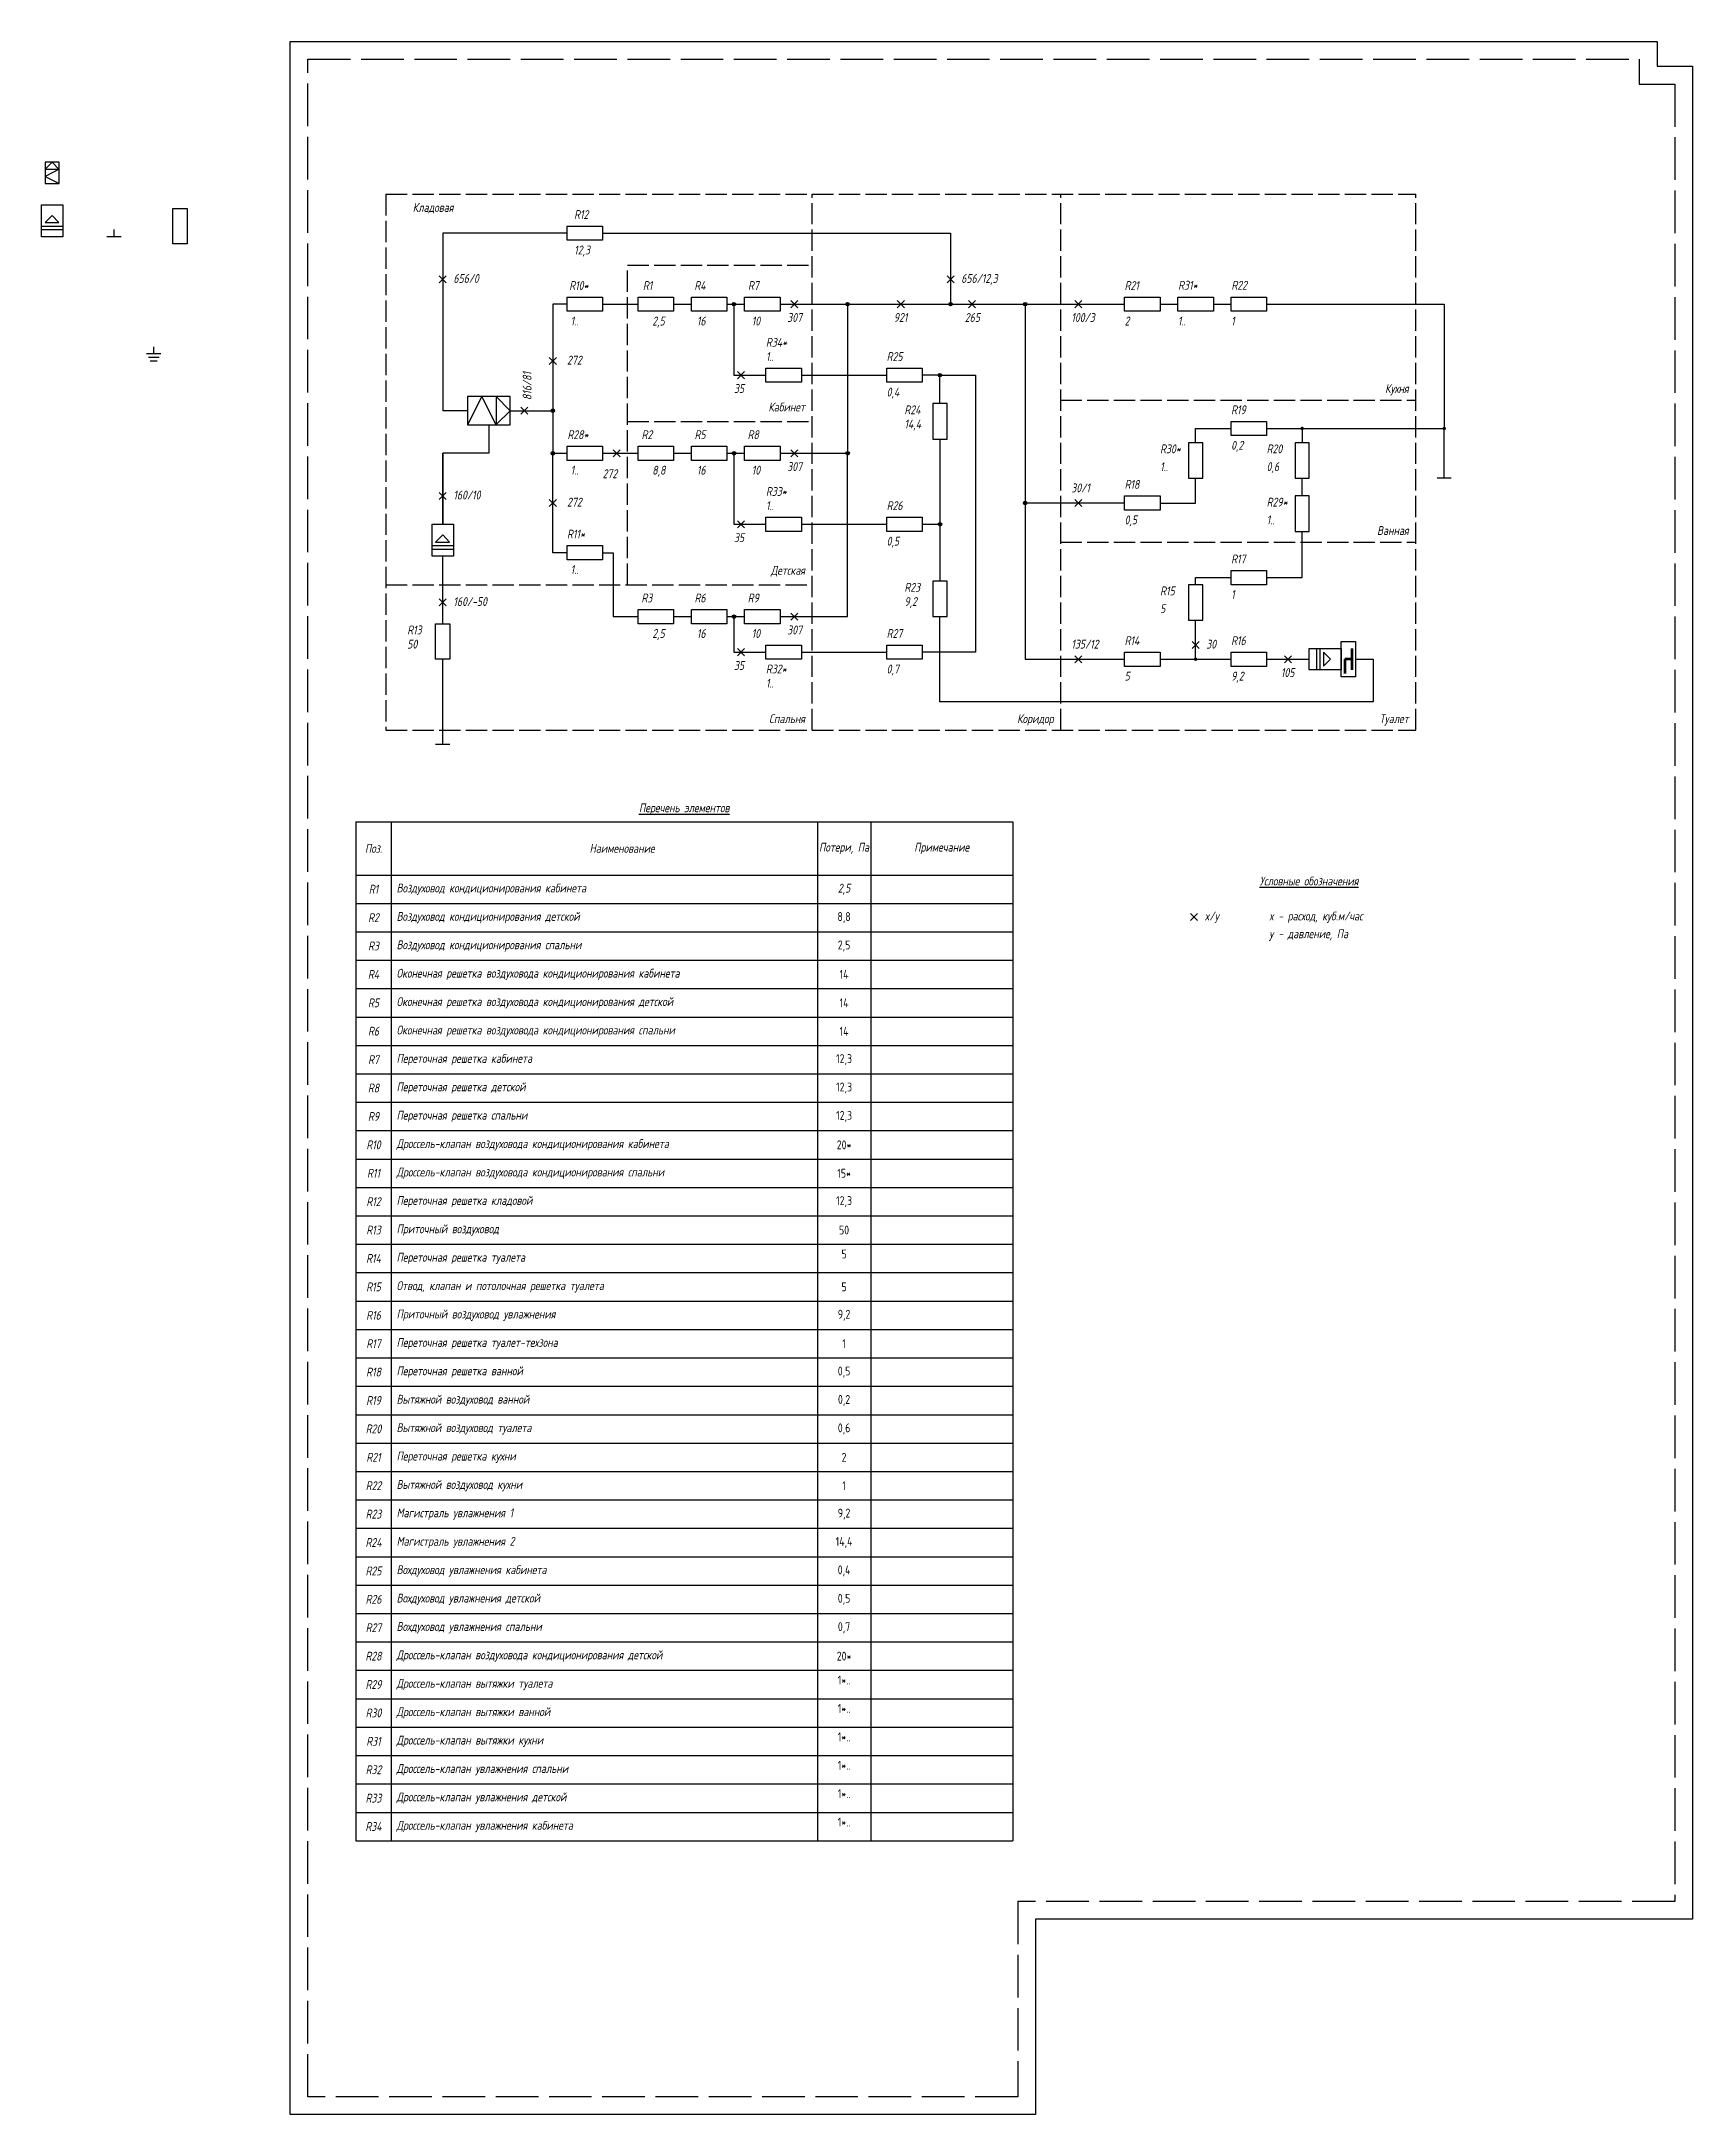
# Model space of a CAD drawing. Header units: millimetres. Extents: x 580 to 1045, y -240 to 344.
import ezdxf
from ezdxf.enums import TextEntityAlignment as Align

# ---------------------------------------------------------------- set-up
doc = ezdxf.new("R2010")
doc.units = ezdxf.units.MM
doc.linetypes.add('ACAD_ISO02W100', pattern=[15, 12, -3])
doc.layers.add('noprint', color=2, linetype='Continuous', plot=False)
doc.styles.add('GOST typeA', font='GOST_A.TTF')
doc.styles.add('ГОСТ-ISOCPEUR', font='isocpeui.ttf', dxfattribs={"width": 0.8})

# ---------------------------------------------------------------- blocks, each defined once
blk = doc.blocks.new('земля')
for p, q in [((2, 0), (-2, 0)), ((0, 0), (0, 2)), ((1.5, -1), (-1.5, -1)), ((1, -2), (-1, -2))]:
    blk.add_line(p, q)
blk = doc.blocks.new('*T15')
at = {"color": 0, "linetype": 'ByBlock', "lineweight": -2}
for p, q in [((0, 0), (185, 0)), ((0, 0), (0, -272)), ((10, 0), (10, -272)), ((130, 0), (130, -272)), ((145, 0), (145, -272)), ((185, 0), (185, -272)), ((0, -8), (185, -8)), ((0, -16), (185, -16)), ((0, -24), (185, -24)), ((0, -32), (185, -32)), ((0, -40), (185, -40)), ((0, -48), (185, -48)), ((0, -56), (185, -56)), ((0, -64), (185, -64)), ((0, -72), (185, -72)), ((0, -80), (185, -80)), ((0, -88), (185, -88)), ((0, -96), (185, -96)), ((0, -104), (185, -104)), ((0, -112), (185, -112)), ((0, -120), (185, -120)), ((0, -128), (185, -128)), ((0, -136), (185, -136)), ((0, -144), (185, -144)), ((0, -152), (185, -152)), ((0, -160), (185, -160)), ((0, -168), (185, -168)), ((0, -176), (185, -176)), ((0, -184), (185, -184)), ((0, -192), (185, -192)), ((0, -200), (185, -200)), ((0, -208), (185, -208)), ((0, -216), (185, -216)), ((0, -224), (185, -224)), ((0, -232), (185, -232)), ((0, -240), (185, -240)), ((0, -248), (185, -248)), ((0, -256), (185, -256)), ((0, -264), (185, -264)), ((0, -272), (185, -272))]:
    blk.add_line(p, q, dxfattribs=at)
at = {"color": 0, "char_height": 2.5}
for s, insert, width, attachment_point, style in [('{R1}', (5, -4), 7, 5, 'ГОСТ-ISOCPEUR'), ('{Воздуховод кондиционирования кабинета}', (11.5, -4), 117, 4, 'ГОСТ-ISOCPEUR'), ('{2,5}', (137.5, -4), 12, 5, 'ГОСТ-ISOCPEUR'), ('{R2}', (5, -12), 7, 5, 'ГОСТ-ISOCPEUR'), ('{Воздуховод кондиционирования детской}', (11.5, -12), 117, 4, 'ГОСТ-ISOCPEUR'), ('{8,8}', (137.5, -12), 12, 5, 'GOST typeA'), ('{R3}', (5, -20), 7, 5, 'ГОСТ-ISOCPEUR'), ('{Воздуховод кондиционирования спальни}', (11.5, -20), 117, 4, 'ГОСТ-ISOCPEUR'), ('{2,5}', (137.5, -20), 12, 5, 'GOST typeA'), ('{R4}', (5, -28), 7, 5, 'ГОСТ-ISOCPEUR'), ('{Оконечная решетка воздуховода кондиционирования кабинета}', (11.5, -28), 117, 4, 'ГОСТ-ISOCPEUR'), ('{14}', (137.5, -28), 12, 5, 'GOST typeA'), ('{R5}', (5, -36), 7, 5, 'ГОСТ-ISOCPEUR'), ('{Оконечная решетка воздуховода кондиционирования детской}', (11.5, -36), 117, 4, 'ГОСТ-ISOCPEUR'), ('{14}', (137.5, -36), 12, 5, 'GOST typeA'), ('{R6}', (5, -44), 7, 5, 'ГОСТ-ISOCPEUR'), ('{Оконечная решетка воздуховода кондиционирования спальни}', (11.5, -44), 117, 4, 'ГОСТ-ISOCPEUR'), ('{14}', (137.5, -44), 12, 5, 'GOST typeA'), ('{R7}', (5, -52), 7, 5, 'ГОСТ-ISOCPEUR'), ('{Переточная решетка кабинета}', (11.5, -52), 117, 4, 'ГОСТ-ISOCPEUR'), ('{12,3}', (137.5, -52), 12, 5, 'GOST typeA'), ('{R8}', (5, -60), 7, 5, 'ГОСТ-ISOCPEUR'), ('{Переточная решетка детской}', (11.5, -60), 117, 4, 'ГОСТ-ISOCPEUR'), ('{12,3}', (137.5, -60), 12, 5, 'GOST typeA'), ('{R9}', (5, -68), 7, 5, 'ГОСТ-ISOCPEUR'), ('{Переточная решетка спальни}', (11.5, -68), 117, 4, 'ГОСТ-ISOCPEUR'), ('{12,3}', (137.5, -68), 12, 5, 'GOST typeA'), ('{R10}', (5, -76), 7, 5, 'ГОСТ-ISOCPEUR'), ('{Дроссель-клапан воздуховода кондиционирования кабинета}', (11.5, -76), 117, 4, 'ГОСТ-ISOCPEUR'), ('{20*}', (137.5, -76), 12, 5, 'GOST typeA'), ('{R11}', (5, -84), 7, 5, 'ГОСТ-ISOCPEUR'), ('{Дроссель-клапан воздуховода кондиционирования спальни}', (11.5, -84), 117, 4, 'ГОСТ-ISOCPEUR'), ('{15*}', (137.5, -84), 12, 5, 'GOST typeA'), ('{R12}', (5, -92), 7, 5, 'ГОСТ-ISOCPEUR'), ('{Переточная решетка кладовой}', (11.5, -92), 117, 4, 'ГОСТ-ISOCPEUR'), ('{12,3}', (137.5, -92), 12, 5, 'GOST typeA'), ('{R13}', (5, -100), 7, 5, 'ГОСТ-ISOCPEUR'), ('{Приточный воздуховод}', (11.5, -100), 117, 4, 'ГОСТ-ISOCPEUR'), ('{50}', (137.5, -100), 12, 5, 'GOST typeA'), ('{R14}', (5, -108), 7, 5, 'ГОСТ-ISOCPEUR'), ('{Переточная решетка туалета}', (11.5, -108), 117, 4, 'ГОСТ-ISOCPEUR'), ('{5}', (137.5, -105.5), 12, 2, 'GOST typeA'), ('{R15}', (5, -116), 7, 5, 'ГОСТ-ISOCPEUR'), ('{Отвод, клапан и потолочная решетка туалета}', (11.5, -116), 117, 4, 'ГОСТ-ISOCPEUR'), ('{5}', (137.5, -116), 12, 5, 'GOST typeA'), ('{Приточный воздуховод увлажнения}', (11.5, -124), 117, 4, 'ГОСТ-ISOCPEUR'), ('{9,2}', (137.5, -124), 12, 5, 'GOST typeA'), ('{R16}', (5, -124), 7, 5, 'ГОСТ-ISOCPEUR'), ('{R17}', (5, -132), 7, 5, 'ГОСТ-ISOCPEUR'), ('{Переточная решетка туалет-техзона}', (11.5, -132), 117, 4, 'ГОСТ-ISOCPEUR'), ('{1}', (137.5, -132), 12, 5, 'GOST typeA'), ('{R18}', (5, -140), 7, 5, 'ГОСТ-ISOCPEUR'), ('{Переточная решетка ванной}', (11.5, -140), 117, 4, 'ГОСТ-ISOCPEUR'), ('{0,5}', (137.5, -140), 12, 5, 'GOST typeA'), ('{R19}', (5, -148), 7, 5, 'ГОСТ-ISOCPEUR'), ('{Вытяжной воздуховод ванной}', (11.5, -148), 117, 4, 'ГОСТ-ISOCPEUR'), ('{0,2}', (137.5, -148), 12, 5, 'GOST typeA'), ('{R20}', (5, -156), 7, 5, 'ГОСТ-ISOCPEUR'), ('{Вытяжной воздуховод туалета}', (11.5, -156), 117, 4, 'ГОСТ-ISOCPEUR'), ('{0,6}', (137.5, -156), 12, 5, 'GOST typeA'), ('{R21}', (5, -164), 7, 5, 'ГОСТ-ISOCPEUR'), ('{Переточная решетка кухни}', (11.5, -164), 117, 4, 'ГОСТ-ISOCPEUR'), ('{2}', (137.5, -164), 12, 5, 'GOST typeA'), ('{R22}', (5, -172), 7, 5, 'ГОСТ-ISOCPEUR'), ('{Вытяжной воздуховод кухни}', (11.5, -172), 117, 4, 'ГОСТ-ISOCPEUR'), ('{1}', (137.5, -172), 12, 5, 'GOST typeA'), ('{R23}', (5, -180), 7, 5, 'ГОСТ-ISOCPEUR'), ('{Магистраль увлажнения 1}', (11.5, -180), 117, 4, 'ГОСТ-ISOCPEUR'), ('{9,2}', (137.5, -180), 12, 5, 'GOST typeA'), ('{R24}', (5, -188), 7, 5, 'ГОСТ-ISOCPEUR'), ('{Магистраль увлажнения 2}', (11.5, -188), 117, 4, 'ГОСТ-ISOCPEUR'), ('{14,4}', (137.5, -188), 12, 5, 'GOST typeA'), ('{R25}', (5, -196), 7, 5, 'ГОСТ-ISOCPEUR'), ('{Вохдуховод увлажнения кабинета}', (11.5, -196), 117, 4, 'ГОСТ-ISOCPEUR'), ('{0,4}', (137.5, -196), 12, 5, 'GOST typeA'), ('{R26}', (5, -204), 7, 5, 'ГОСТ-ISOCPEUR'), ('{Вохдуховод увлажнения детской}', (11.5, -204), 117, 4, 'ГОСТ-ISOCPEUR'), ('{0,5}', (137.5, -204), 12, 5, 'GOST typeA'), ('{R27}', (5, -212), 7, 5, 'ГОСТ-ISOCPEUR'), ('{Вохдуховод увлажнения спальни}', (11.5, -212), 117, 4, 'ГОСТ-ISOCPEUR'), ('{0,7}', (137.5, -212), 12, 5, 'GOST typeA'), ('{R28}', (5, -220), 7, 5, 'ГОСТ-ISOCPEUR'), ('{Дроссель-клапан воздуховода кондиционирования детской}', (11.5, -220), 117, 4, 'ГОСТ-ISOCPEUR'), ('{20*}', (137.5, -220), 12, 5, 'GOST typeA'), ('{R29}', (5, -228), 7, 5, 'ГОСТ-ISOCPEUR'), ('{Дроссель-клапан вытяжки туалета}', (11.5, -228), 117, 4, 'ГОСТ-ISOCPEUR'), ('{1*..}', (137.5, -225.5), 12, 2, 'GOST typeA'), ('{1*..}', (137.5, -233.5), 12, 2, 'GOST typeA'), ('{R30}', (5, -236), 7, 5, 'ГОСТ-ISOCPEUR'), ('{Дроссель-клапан вытяжки ванной}', (11.5, -236), 117, 4, 'ГОСТ-ISOCPEUR'), ('{R31}', (5, -244), 7, 5, 'ГОСТ-ISOCPEUR'), ('{Дроссель-клапан вытяжки кухни}', (11.5, -244), 117, 4, 'ГОСТ-ISOCPEUR'), ('{1*..}', (137.5, -241.5), 12, 2, 'GOST typeA'), ('{R32}', (5, -252), 7, 5, 'ГОСТ-ISOCPEUR'), ('{Дроссель-клапан увлажнения спальни}', (11.5, -252), 117, 4, 'ГОСТ-ISOCPEUR'), ('{1*..}', (137.5, -249.5), 12, 2, 'GOST typeA'), ('{R33}', (5, -260), 7, 5, 'ГОСТ-ISOCPEUR'), ('{Дроссель-клапан увлажнения детской}', (11.5, -260), 117, 4, 'ГОСТ-ISOCPEUR'), ('{1*..}', (137.5, -257.5), 12, 2, 'GOST typeA'), ('{R34}', (5, -268), 7, 5, 'ГОСТ-ISOCPEUR'), ('{Дроссель-клапан увлажнения кабинета}', (11.5, -268), 117, 4, 'ГОСТ-ISOCPEUR'), ('{1*..}', (137.5, -265.5), 12, 2, 'GOST typeA')]:
    blk.add_mtext(s, dxfattribs=dict(at, insert=insert, width=width, attachment_point=attachment_point, style=style))
blk = doc.blocks.new('шапка перечня воздуховодов')
at = {"ltscale": 100}
for p, q in [((0, 15), (185, 15)), ((0, 15), (0, 0)), ((10, 15), (10, 0)), ((130, 15), (130, 0)), ((145, 15), (145, 0)), ((185, 15), (185, 0)), ((0, 0), (185, 0))]:
    blk.add_line(p, q, dxfattribs=at)
at = {"ltscale": 100, "char_height": 2.5, "style": 'ГОСТ-ISOCPEUR'}
for s, insert, width, attachment_point in [('\\pxsm1,qc;{\\LПеречень элементов}', (92.5, 17), 108, 8), ('{\\pxsm1,qc;Поз.}', (5, 7.5), 10, 5), ('\\pxsm1,qc;Наименование', (75, 7.5), 108, 5), ('{\\pxsm1,qc;Потери, Па}', (137.5, 7.5), 13.6466, 5), ('\\pxsm1,qc;Примечание', (165, 7.5), 40, 5)]:
    blk.add_mtext(s, dxfattribs=dict(at, insert=insert, width=width, attachment_point=attachment_point))

msp = doc.modelspace()

# ---------------------------------------------------------------- hatches: boundary and pattern name
h = msp.add_hatch(color=256)
h.dxf.hatch_style = 1
edge = h.paths.add_edge_path()
edge.add_arc((775, 270), 0.5, 0, 360)
h = msp.add_hatch(color=256)
h.dxf.hatch_style = 1
edge = h.paths.add_edge_path()
edge.add_arc((807, 270), 0.5, 0, 360)
h = msp.add_hatch(color=256)
h.dxf.hatch_style = 1
edge = h.paths.add_edge_path()
edge.add_arc((836, 270), 0.5, 0, 360)
h = msp.add_hatch(color=256)
h.dxf.hatch_style = 1
edge = h.paths.add_edge_path()
edge.add_arc((857, 270), 0.5, 0, 360)
h = msp.add_hatch(color=256)
h.dxf.hatch_style = 1
edge = h.paths.add_edge_path()
edge.add_arc((833, 250), 0.5, 0, 360)
h = msp.add_hatch(color=256)
h.dxf.hatch_style = 1
edge = h.paths.add_edge_path()
edge.add_arc((724, 240), 0.5, 0, 360)
h = msp.add_hatch(color=256)
h.dxf.hatch_style = 1
edge = h.paths.add_edge_path()
edge.add_arc((935, 235), 0.5, 0, 360)
h = msp.add_hatch(color=256)
h.dxf.hatch_style = 1
edge = h.paths.add_edge_path()
edge.add_arc((975, 235), 0.5, 0, 360)
h = msp.add_hatch(color=256)
h.dxf.hatch_style = 1
edge = h.paths.add_edge_path()
edge.add_arc((724, 228), 0.5, 0, 360)
h = msp.add_hatch(color=256)
h.dxf.hatch_style = 1
edge = h.paths.add_edge_path()
edge.add_arc((775, 228), 0.5, 0, 360)
h = msp.add_hatch(color=256)
h.dxf.hatch_style = 1
edge = h.paths.add_edge_path()
edge.add_arc((807, 228), 0.5, 0, 360)
h = msp.add_hatch(color=256)
h.dxf.hatch_style = 1
edge = h.paths.add_edge_path()
edge.add_arc((857, 214), 0.5, 0, 360)
h = msp.add_hatch(color=256)
h.dxf.hatch_style = 1
edge = h.paths.add_edge_path()
edge.add_arc((833, 208), 0.5, 0, 360)
h = msp.add_hatch(color=256)
h.dxf.hatch_style = 1
edge = h.paths.add_edge_path()
edge.add_arc((775, 182), 0.5, 0, 360)
h = msp.add_hatch(color=256)
h.dxf.hatch_style = 1
edge = h.paths.add_edge_path()
edge.add_arc((905, 170), 0.5, 0, 360)

# ---------------------------------------------------------------- linework, layer by layer
at = {"linetype": 'ACAD_ISO02W100', "ltscale": 0.5}
for p, q in [((677, 301), (677, 150)), ((677, 301), (967, 301)), ((797, 150), (797, 301)), ((867, 150), (867, 301)), ((967, 150), (967, 301)), ((745, 191), (745, 281)), ((745, 281), (797, 281)), ((867, 243), (967, 243)), ((745, 237), (797, 237)), ((867, 203), (967, 203)), ((677, 191), (797, 191)), ((677, 150), (967, 150))]:
    msp.add_line(p, q, dxfattribs=at)
for p, q in [((580, 292), (586, 292)), ((580, 291), (586, 291)), ((602.44, 289), (598.44, 289)), ((600.44, 289), (600.44, 291)), ((692, 278), (694, 276)), ((694, 278), (692, 276)), ((835, 278), (837, 276)), ((837, 278), (835, 276)), ((738, 270), (748, 270)), ((758, 270), (763, 270)), ((773, 270), (778, 270)), ((791, 271), (793, 269)), ((793, 271), (791, 269)), ((821, 271), (823, 269)), ((823, 271), (821, 269)), ((841, 271), (843, 269)), ((843, 271), (841, 269)), ((871, 271), (873, 269)), ((873, 271), (871, 269)), ((895, 270), (900, 270)), ((725, 255), (723, 253)), ((723, 255), (725, 253)), ((776, 251), (778, 249)), ((778, 251), (776, 249)), ((700, 240), (693, 240)), ((712, 240), (724, 240)), ((715, 241), (717, 239)), ((717, 241), (715, 239)), ((935, 235), (975, 235)), ((975, 221), (975, 235)), ((693, 208), (693, 228)), ((741, 229), (743, 227)), ((743, 229), (741, 227)), ((758, 228), (763, 228)), ((773, 228), (778, 228)), ((788, 228), (807, 228)), ((791, 229), (793, 227)), ((793, 229), (791, 227)), ((833, 232), (833, 192)), ((692, 217), (694, 215)), ((694, 217), (692, 215)), ((977, 221), (973, 221)), ((725, 215), (723, 213)), ((723, 215), (725, 213)), ((871, 215), (873, 213)), ((873, 215), (871, 213)), ((776, 209), (778, 207)), ((778, 209), (776, 207)), ((828, 208), (833, 208)), ((690, 202), (696, 202)), ((690, 201), (696, 201)), ((693, 180), (693, 199)), ((692, 187), (694, 185)), ((694, 187), (692, 185)), ((741, 182), (748, 182)), ((758, 182), (763, 182)), ((773, 182), (778, 182)), ((791, 183), (793, 181)), ((793, 183), (791, 181)), ((905, 170), (905, 181)), ((693, 146), (693, 170)), ((776, 173), (778, 171)), ((778, 173), (776, 171)), ((871, 171), (873, 169)), ((873, 171), (871, 169)), ((895, 170), (915, 170)), ((904, 173), (906, 175)), ((906, 173), (904, 175)), ((925, 170), (937, 170)), ((930, 171), (932, 169)), ((932, 171), (930, 169)), ((939, 173), (939, 167)), ((940, 173), (940, 167)), ((695, 146), (691, 146)), ((903.51, 98.43), (905.51, 96.43)), ((905.51, 98.43), (903.51, 96.43))]:
    msp.add_line(p, q)
at = {"lineweight": 70}
for p, q in [((949, 170), (947, 170)), ((947, 170), (947, 166)), ((949, 173), (949, 167))]:
    msp.add_line(p, q, dxfattribs=at)
for points in [[(581, 308), (584.93, 308), (583, 310)], [(581, 310), (581, 304), (585, 304), (585, 310)], [(580, 289), (580, 298), (586, 298), (586, 289)], [(581, 293), (584.93, 293), (583, 295)], [(712, 244), (700, 244), (700, 236), (712, 236)], [(708, 244), (708, 236.15), (712, 240)], [(690, 199), (690, 208), (696, 208), (696, 199)], [(691, 203), (694.93, 203), (693, 205)], [(937, 173), (946, 173), (946, 167), (937, 167)], [(941, 172), (941, 168.07), (943, 170)], [(946, 165), (946, 175), (950, 175), (950, 165)]]:
    msp.add_lwpolyline(points, close=True)
for points in [[(585, 308), (581, 306), (585, 304)], [(728, 290), (693, 290), (693, 240)], [(738, 290), (836, 290), (836, 270)], [(728, 270), (724, 270), (724, 228)], [(775, 270), (775, 250), (784, 250)], [(788, 270), (807, 270), (807, 228)], [(807, 270), (857, 270), (857, 170), (885, 170)], [(857, 270), (885, 270)], [(910, 270), (915, 270)], [(925, 270), (975, 270), (975, 235)], [(794, 250), (818, 250)], [(833, 242), (833, 250), (828, 250)], [(833, 250), (843, 250), (843, 172), (828, 172)], [(708, 236), (704, 244), (700, 236)], [(905, 231), (905, 235), (915, 235)], [(925, 235), (935, 235), (935, 231)], [(724, 228), (728, 228)], [(728, 200), (724, 200), (724, 228)], [(738, 228), (748, 228)], [(775, 228), (775, 208), (784, 208)], [(788, 182), (807, 182), (807, 228)], [(895, 214), (905, 214), (905, 221)], [(935, 216), (935, 221)], [(885, 214), (857, 214)], [(794, 208), (818, 208)], [(925, 193), (935, 193), (935, 206)], [(738, 200), (741, 200), (741, 182)], [(905, 191), (905, 193), (915, 193)], [(775, 182), (775, 172), (784, 172)], [(950, 170), (955, 170), (955, 158), (833, 158), (833, 182)], [(794, 172), (818, 172)]]:
    msp.add_lwpolyline(points)
at = {"color": 0}
for points in [[(621, 297), (621, 287), (617, 287), (617, 297)], [(728, 292), (738, 292), (738, 288), (728, 288)], [(728, 272), (738, 272), (738, 268), (728, 268)], [(748, 272), (758, 272), (758, 268), (748, 268)], [(763, 272), (773, 272), (773, 268), (763, 268)], [(778, 272), (788, 272), (788, 268), (778, 268)], [(885, 272), (895, 272), (895, 268), (885, 268)], [(900, 272), (910, 272), (910, 268), (900, 268)], [(915, 272), (925, 272), (925, 268), (915, 268)], [(784, 252), (794, 252), (794, 248), (784, 248)], [(818, 252), (828, 252), (828, 248), (818, 248)], [(835, 232), (835, 242), (831, 242), (831, 232)], [(915, 237), (925, 237), (925, 233), (915, 233)], [(728, 230), (738, 230), (738, 226), (728, 226)], [(748, 230), (758, 230), (758, 226), (748, 226)], [(763, 230), (773, 230), (773, 226), (763, 226)], [(778, 230), (788, 230), (788, 226), (778, 226)], [(907, 221), (907, 231), (903, 231), (903, 221)], [(937, 221), (937, 231), (933, 231), (933, 221)], [(885, 216), (895, 216), (895, 212), (885, 212)], [(937, 206), (937, 216), (933, 216), (933, 206)], [(784, 210), (794, 210), (794, 206), (784, 206)], [(818, 210), (828, 210), (828, 206), (818, 206)], [(728, 202), (738, 202), (738, 198), (728, 198)], [(915, 195), (925, 195), (925, 191), (915, 191)], [(835, 182), (835, 192), (831, 192), (831, 182)], [(907, 181), (907, 191), (903, 191), (903, 181)], [(748, 184), (758, 184), (758, 180), (748, 180)], [(763, 184), (773, 184), (773, 180), (763, 180)], [(778, 184), (788, 184), (788, 180), (778, 180)], [(695, 180), (695, 170), (691, 170), (691, 180)], [(784, 174), (794, 174), (794, 170), (784, 170)], [(818, 174), (828, 174), (828, 170), (818, 170)], [(885, 172), (895, 172), (895, 168), (885, 168)], [(915, 172), (925, 172), (925, 168), (915, 168)]]:
    msp.add_lwpolyline(points, close=True, dxfattribs=at)
at = {"flags": 128}
msp.add_lwpolyline([(706, 236), (706, 228), (693, 228), (693, 208)], dxfattribs=at)
for centre in [(775, 270), (807, 270), (836, 270), (857, 270), (833, 250), (724, 240), (724, 228), (775, 228), (807, 228), (857, 214), (833, 208), (775, 182)]:
    msp.add_circle(centre, 0.5)
at = {"layer": 'noprint'}
msp.add_lwpolyline([(650, 344), (1034.92, 344), (1034.92, 337), (1044.92, 337), (1044.92, -184.88), (859.92, -184.88), (859.92, -239.88), (650, -239.88)], close=True, dxfattribs=at)
at = {"layer": 'noprint', "linetype": 'ACAD_ISO02W100'}
msp.add_lwpolyline([(655, 339), (1029.92, 339), (1029.92, 332), (1039.92, 332), (1039.92, -179.88), (854.92, -179.88), (854.92, -234.88), (655, -234.88)], close=True, dxfattribs=at)

# ---------------------------------------------------------------- block references
for name, p in [('земля', (611.61, 256)), ('шапка перечня воздуховодов', (668.5, 109.23)), ('*T15', (668.5, 109.23))]:
    msp.add_blockref(name, p)

# ---------------------------------------------------------------- texts
at = {"style": 'ГОСТ-ISOCPEUR', "width": 0.8}
for s, p in [('Кладовая', (696, 296)), ('R12', (734, 294)), ('R10*', (734, 274)), ('R1', (752, 274)), ('R4', (767, 274)), ('R7', (782, 274)), ('16', (767, 264)), ('Кухня', (965, 245)), ('Кабинет', (795, 239.78)), ('R28*', (734, 232)), ('R2', (752, 232)), ('R5', (767, 232)), ('R8', (782, 232)), ('16', (767, 222)), ('R11*', (733, 204)), ('Ванная', (965, 205)), ('Детская', (795, 193.78)), ('R3', (752, 186)), ('R6', (767, 186)), ('R9', (782, 186)), ('16', (767, 176)), ('Спальня', (795, 152)), ('Коридор', (865, 152)), ('Туалет', (965, 152))]:
    msp.add_text(s, height=2.5, dxfattribs=at).set_placement(p, align=Align.RIGHT)
for s, p in [('12,3', (730, 284)), ('656/0', (696, 276)), ('656/12,3', (839, 276)), ('R21', (885, 274)), ('R31*', (900.08, 274.08)), ('R22', (915.08, 274.08)), ('1..', (729, 264)), ('2,5', (752, 264)), ('10', (780, 264)), ('307', (790, 265)), ('921', (820, 265)), ('265', (840, 265)), ('100/3', (870, 265)), ('2', (885, 264)), ('1..', (900, 264)), ('1', (915, 264)), ('R34*', (784, 258)), ('272', (728, 253)), ('1..', (784, 254)), ('R25', (818, 254)), ('35', (775, 245)), ('0,4', (818, 244)), ('R24', (823, 239)), ('R19', (915, 239)), ('14,4', (823, 235)), ('R30*', (895, 228)), ('0,2', (915, 229)), ('R20', (925, 228)), ('1..', (729, 222)), ('272', (738, 221)), ('8,8', (752, 222)), ('10', (780, 222)), ('307', (790, 223)), ('1..', (895, 223)), ('0,6', (925, 223)), ('160/10', (696, 215)), ('R33*', (784, 216)), ('30/1', (870, 217)), ('R18', (885, 218)), ('272', (728, 213)), ('1..', (784, 212)), ('R26', (818, 212)), ('0,5', (885, 208)), ('R29*', (925, 213)), ('1..', (925, 208)), ('35', (775, 203)), ('0,5', (818, 202)), ('R17', (915, 197)), ('1..', (729, 194)), ('160/-50', (696, 185)), ('R23', (823, 189)), ('9,2', (823, 185)), ('R15', (895, 188)), ('1', (915, 187)), ('5', (895, 183)), ('50', (683, 173)), ('R13', (683, 177)), ('2,5', (752, 176)), ('10', (780, 176)), ('307', (790, 177)), ('R27', (818, 176)), ('135/12', (870, 173)), ('R14', (885, 174)), ('30', (908, 173)), ('R16', (915, 174)), ('35', (775, 167)), ('R32*', (784, 166)), ('1..', (784, 162)), ('0,7', (818, 166)), ('5', (885, 164)), ('9,2', (915, 164)), ('105', (929, 165)), ('x/y', (907.51, 96.43)), ('y - давление, Па', (925.63, 91.43)), ('x - расход, куб.м/час', (925.63, 96.43))]:
    msp.add_text(s, height=2.5, dxfattribs=at).set_placement(p)
msp.add_text('816/81', height=2.5, rotation=90, dxfattribs=at).set_placement((718, 243))
at = {"insert": (923.03, 108.78), "char_height": 2.5, "width": 68.538, "attachment_point": 1, "style": 'ГОСТ-ISOCPEUR'}
msp.add_mtext('{\\LУсловные обозначения}', dxfattribs=at)

doc.saveas('drawing.dxf')
